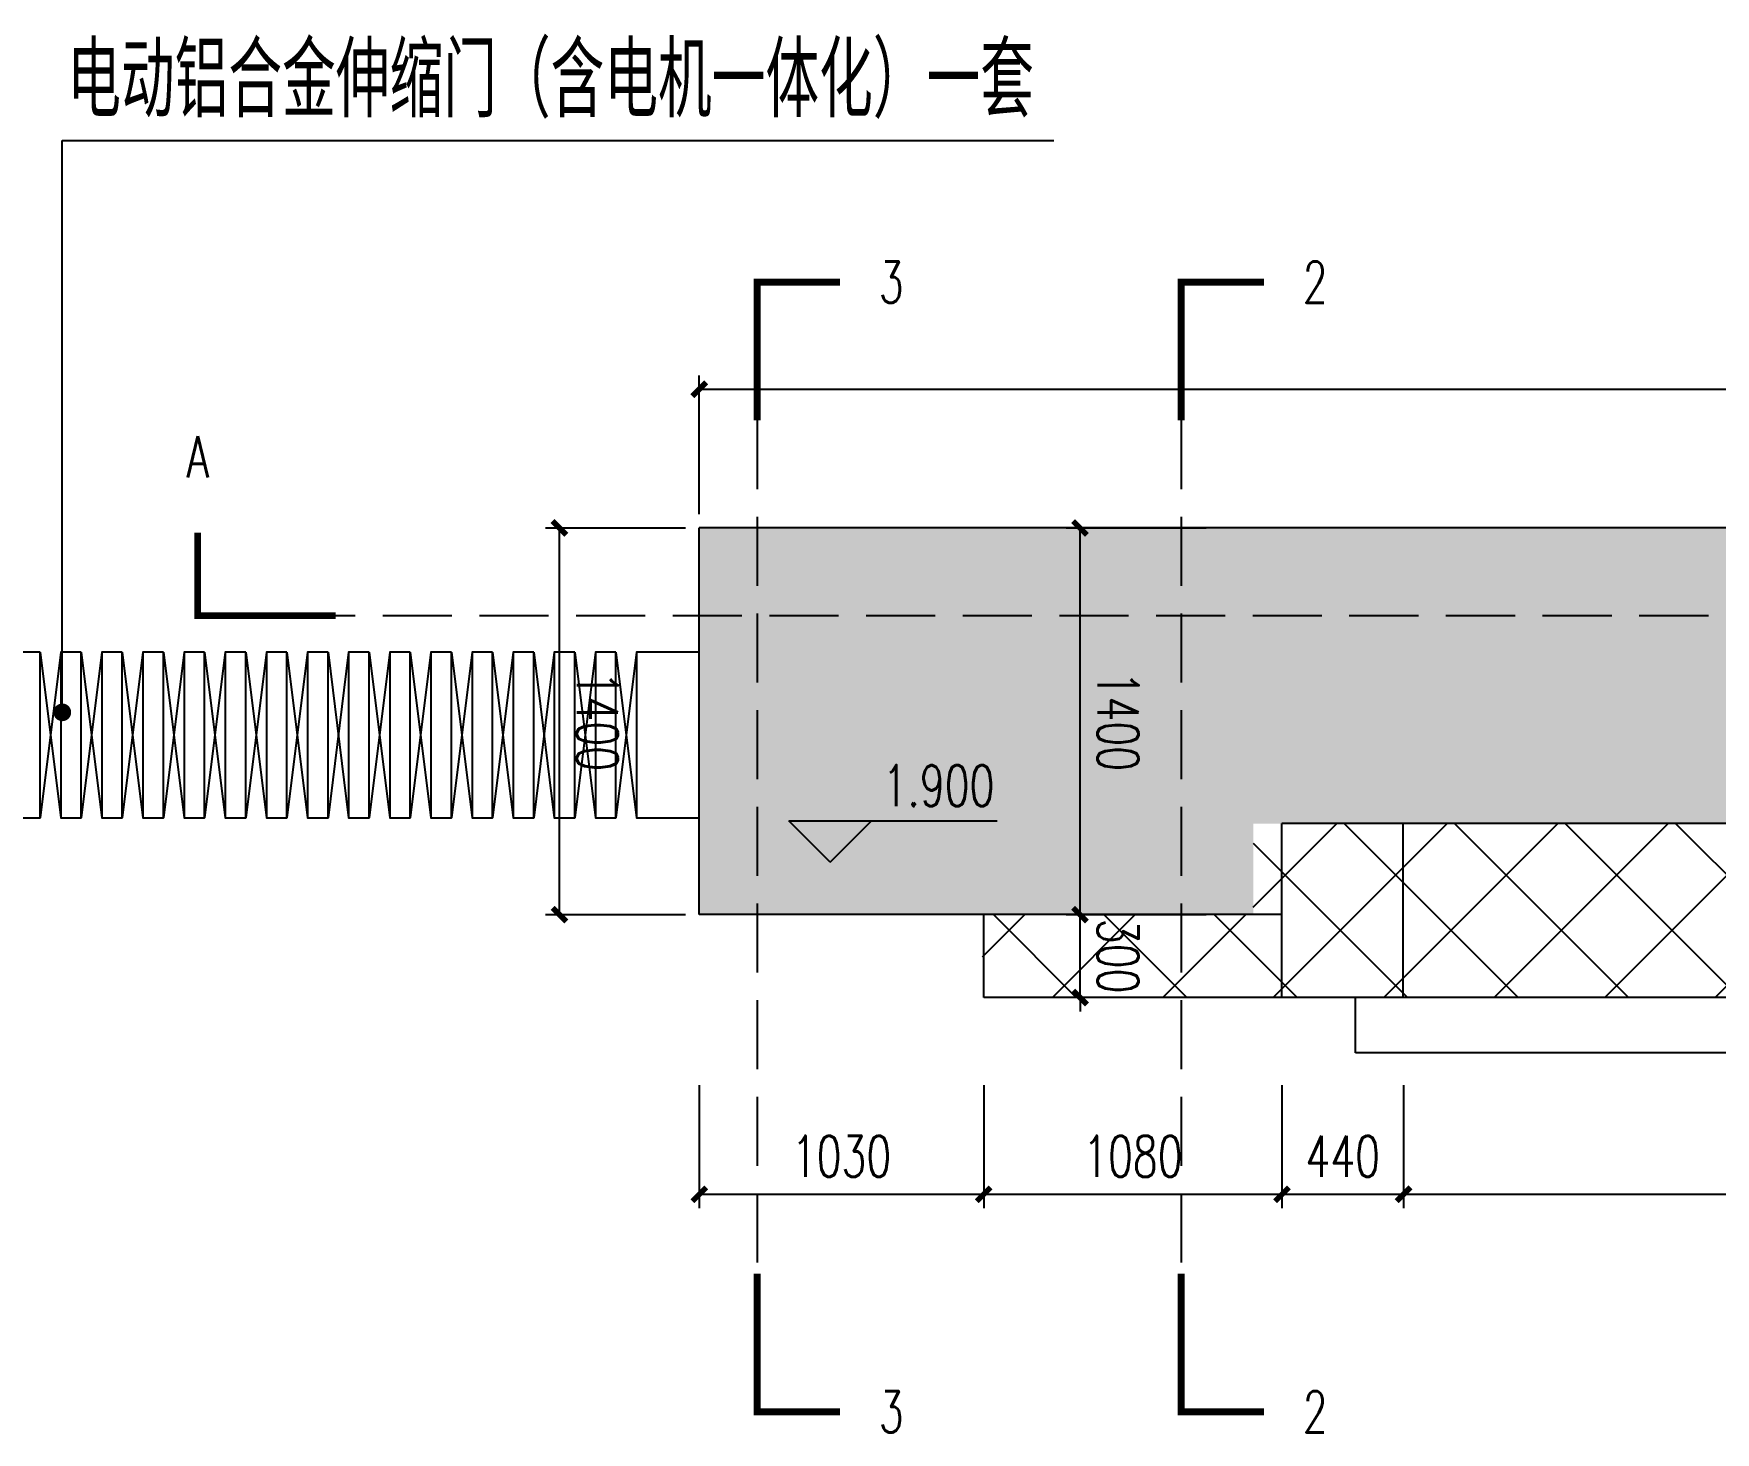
# Model space of a CAD drawing. Extents: x -4210259 to 293730, y -7499 to 868879.
# Drawn here: x -2198534 to -2192445, y 522183 to 527247 of the extents above; entities that cross this region are included whole.
import ezdxf

# ---------------------------------------------------------------- set-up
doc = ezdxf.new("R2010")
doc.units = 0
doc.header["$LTSCALE"] = 1000
doc.header["$MEASUREMENT"] = 0
doc.linetypes.add('DASH', pattern=[0.35, 0.25, -0.1])
doc.layers.get('Defpoints').update_dxf_attribs({"color": 210})
for name, color, linetype in [('8', 1, 'Continuous'), ('A-AXIS-DP', 126, 'Continuous'), ('A-AXIS-ELEV', 4, 'Continuous'), ('A-HATCH-2', 251, 'Continuous'), ('A-LIN-V', 9, 'Continuous'), ('DIM_SYMB', 3, 'Continuous'), ('PUB_TEXT', 7, 'Continuous')]:
    doc.layers.add(name, color=color, linetype=linetype)
doc.layers.add('99立面图例外参$0$99立面图例外参$0$A-WALL-HATCH', color=8, linetype='Continuous', lineweight=13)
doc.styles.add('_TCH_DIM', font='SIMPLEX', dxfattribs={"bigfont": 'GBCBIG'})
doc.styles.add('_TCH_DIM_T3', font='SIMPLEX', dxfattribs={"width": 0.705882, "bigfont": 'GBCBIG'})
doc.dimstyles.new('_TCH_ARCH&&50', dxfattribs={"dimtxt": 148.75, "dimasz": 50, "dimexe": 50, "dimexo": 50, "dimgap": 63.125, "dimtad": 1, "dimdec": 0, "dimzin": 0, "dimdsep": 46, "dimtxsty": '_TCH_DIM_T3', "dimblk": 'ARCHTICK', "dimcen": 0.09, "dimclrt": 7, "dimazin": 2, "dimtfac": 1, "dimtdec": 0, "dimtix": 1, "dimtmove": 2, "dimatfit": 3, "dimfxl": 0, "dimtolj": 1, "dimtzin": 0, "dimarcsym": 0})

# ---------------------------------------------------------------- blocks, each defined once
blk = doc.blocks.new('ssm')
at = {"layer": '8', "color": 8}
for points in [[(0, 0), (227.1, 0), (227.1, -600), (0, -600)], [(301.7, 0), (376, 0), (376, -600), (301.7, -600)], [(450.7, 0), (525, 0), (525, -600), (450.7, -600)], [(599.6, 0), (673.9, 0), (673.9, -600), (599.6, -600)], [(748.6, 0), (822.9, 0), (822.9, -600), (748.6, -600)], [(897.5, 0), (971.8, 0), (971.8, -600), (897.5, -600)], [(1046.5, 0), (1120.8, 0), (1120.8, -600), (1046.5, -600)], [(1195.4, 0), (1269.7, 0), (1269.7, -600), (1195.4, -600)], [(1344.4, 0), (1418.6, 0), (1418.6, -600), (1344.4, -600)], [(1493.3, 0), (1567.6, 0), (1567.6, -600), (1493.3, -600)], [(1791.2, 0), (1865.5, 0), (1865.5, -600), (1791.2, -600)], [(1940.1, 0), (2014.4, 0), (2014.4, -600), (1940.1, -600)], [(2238, 0), (2312.3, 0), (2312.3, -600), (2238, -600)], [(2387, 0), (2461.3, 0), (2461.3, -600), (2387, -600)], [(2535.9, 0), (2696.4, 0), (2696.4, -600), (2535.9, -600)], [(1642.2, 0), (1716.5, 0), (1716.5, -600), (1642.2, -600)], [(2089.1, 0), (2163.4, 0), (2163.4, -600), (2089.1, -600)]]:
    blk.add_lwpolyline(points, close=True, dxfattribs=at)
for points in [[(301.7, 0), (227.1, -600)], [(376, 0), (450.7, -600)], [(450.7, 0), (376, -600)], [(748.6, 0), (673.9, -600)], [(897.5, 0), (822.9, -600)], [(1046.5, 0), (971.8, -600)], [(1120.8, 0), (1195.4, -600)], [(1195.4, 0), (1120.8, -600)], [(1344.4, 0), (1269.7, -600)], [(1418.6, 0), (1493.3, -600)], [(1493.3, 0), (1418.6, -600)], [(1791.2, 0), (1716.5, -600)], [(1940.1, 0), (1865.5, -600)], [(2089.1, 0), (2014.4, -600)], [(2238, 0), (2163.4, -600)], [(2312.3, 0), (2387, -600)], [(2387, 0), (2312.3, -600)], [(2461.3, 0), (2535.9, -600)], [(2535.9, 0), (2461.3, -600)], [(227.1, 0), (301.7, -600)], [(525, 0), (599.6, -600)], [(599.6, 0), (525, -600)], [(673.9, 0), (748.6, -600)], [(822.9, 0), (897.5, -600)], [(971.8, 0), (1046.5, -600)], [(1269.7, 0), (1344.4, -600)], [(1567.6, 0), (1642.2, -600)], [(1642.2, 0), (1567.6, -600)], [(1716.5, 0), (1791.2, -600)], [(1865.5, 0), (1940.1, -600)], [(2014.4, 0), (2089.1, -600)], [(2163.4, 0), (2238, -600)]]:
    blk.add_lwpolyline(points, dxfattribs=at)
blk = doc.blocks.new('_ArchTick')
at = {"color": 0, "linetype": 'ByBlock', "const_width": 0.4}
blk.add_lwpolyline([(-0.5, -0.5), (0.5, 0.5)], dxfattribs=at)
blk = doc.blocks.new('*D541')
at = {"layer": 'A-AXIS-DP', "color": 0, "lineweight": -2}
for p, q in [((-2194744.9, 524057.4), (-2194744.9, 524107.4)), ((-2194288.6, 524057.4), (-2194794.9, 524057.4)), ((-2194744.9, 523757.4), (-2194744.9, 524057.4)), ((-2194288.6, 523757.5), (-2194794.9, 523757.4)), ((-2194744.9, 523757.4), (-2194744.9, 523707.4))]:
    blk.add_line(p, q, dxfattribs=at)
at = {"layer": 'Defpoints', "color": 0}
for p in [(-2194744.9, 524057.4), (-2194238.6, 524057.5), (-2194238.6, 523757.5)]:
    blk.add_point(p, dxfattribs=at)
at = {"layer": 'A-AXIS-DP', "color": 0, "lineweight": -2, "xscale": 50, "yscale": 50, "zscale": 50}
for p, rotation in [((-2194744.9, 524057.4), 270.0032320534029), ((-2194744.9, 523757.4), 90.00323205340297)]:
    blk.add_blockref('_ArchTick', p, dxfattribs=dict(at, rotation=rotation))
at = {"layer": 'A-AXIS-DP', "color": 7, "insert": (-2194607.4, 523907.4), "char_height": 148.75, "attachment_point": 5, "rotation": 270.00323, "style": '_TCH_DIM_T3'}
blk.add_mtext('\\A1;300', dxfattribs=at)
blk = doc.blocks.new('*D542')
at = {"layer": 'A-AXIS-DP', "color": 0, "lineweight": -2}
for p, q in [((-2194288.7, 525457.4), (-2194795, 525457.4)), ((-2194744.9, 524057.4), (-2194745, 525457.4)), ((-2194288.6, 524057.4), (-2194794.9, 524057.4))]:
    blk.add_line(p, q, dxfattribs=at)
at = {"layer": 'Defpoints', "color": 0}
for p in [(-2194745, 525457.4), (-2194238.7, 525457.5), (-2194238.6, 524057.5)]:
    blk.add_point(p, dxfattribs=at)
at = {"layer": 'A-AXIS-DP', "color": 0, "lineweight": -2, "xscale": 50, "yscale": 50, "zscale": 50}
for p, rotation in [((-2194745, 525457.4), 90.00323205342079), ((-2194744.9, 524057.4), 270.0032320534208)]:
    blk.add_blockref('_ArchTick', p, dxfattribs=dict(at, rotation=rotation))
at = {"layer": 'A-AXIS-DP', "color": 7, "insert": (-2194607.5, 524757.4), "char_height": 148.75, "attachment_point": 5, "rotation": 270.00323, "style": '_TCH_DIM_T3'}
blk.add_mtext('\\A1;1400', dxfattribs=at)
blk = doc.blocks.new('*D545')
at = {"layer": 'A-AXIS-DP', "color": 0, "lineweight": -2}
for p, q in [((-2196123.6, 525507.5), (-2196123.6, 526010)), ((-2178923.7, 525507.5), (-2178923.7, 526010)), ((-2196123.6, 525960), (-2178923.7, 525960))]:
    blk.add_line(p, q, dxfattribs=at)
at = {"layer": 'Defpoints', "color": 0}
for p in [(-2178923.7, 525960), (-2196123.6, 525457.5), (-2178923.7, 525457.5)]:
    blk.add_point(p, dxfattribs=at)
at = {"layer": 'A-AXIS-DP', "color": 0, "lineweight": -2, "xscale": 50, "yscale": 50, "zscale": 50, "rotation": 180}
blk.add_blockref('_ArchTick', (-2196123.6, 525960), dxfattribs=at)
at = {"layer": 'A-AXIS-DP', "color": 0, "lineweight": -2, "xscale": 50, "yscale": 50, "zscale": 50}
blk.add_blockref('_ArchTick', (-2178923.7, 525960), dxfattribs=at)
at = {"layer": 'A-AXIS-DP', "color": 7, "insert": (-2187523.6, 526097.5), "char_height": 148.75, "attachment_point": 5, "style": '_TCH_DIM_T3'}
blk.add_mtext('\\A1;17200', dxfattribs=at)
blk = doc.blocks.new('*D591')
at = {"layer": 'A-AXIS-DP', "color": 0, "lineweight": -2}
for p, q in [((-2196173.7, 525457.4), (-2196680, 525457.4)), ((-2196629.9, 524057.4), (-2196630, 525457.4)), ((-2196173.6, 524057.4), (-2196679.9, 524057.4))]:
    blk.add_line(p, q, dxfattribs=at)
at = {"layer": 'Defpoints', "color": 0}
for p in [(-2196630, 525457.4), (-2196123.7, 525457.5), (-2196123.6, 524057.5)]:
    blk.add_point(p, dxfattribs=at)
at = {"layer": 'A-AXIS-DP', "color": 0, "lineweight": -2, "xscale": 50, "yscale": 50, "zscale": 50}
for p, rotation in [((-2196630, 525457.4), 90.0031887697078), ((-2196629.9, 524057.4), 270.0031887697078)]:
    blk.add_blockref('_ArchTick', p, dxfattribs=dict(at, rotation=rotation))
at = {"layer": 'A-AXIS-DP', "color": 7, "insert": (-2196492.5, 524757.4), "char_height": 148.75, "attachment_point": 5, "rotation": 270.00319, "style": '_TCH_DIM_T3'}
blk.add_mtext('\\A1;1400', dxfattribs=at)
blk = doc.blocks.new('*D596')
at = {"layer": 'A-AXIS-DP', "color": 0, "lineweight": -2}
for p, q in [((-2196123.7, 523440), (-2196123.7, 522995)), ((-2195093.8, 523440), (-2195093.8, 522995)), ((-2196123.7, 523045), (-2195093.8, 523045))]:
    blk.add_line(p, q, dxfattribs=at)
at = {"layer": 'Defpoints', "color": 0}
for p in [(-2196123.7, 523490), (-2195093.8, 523490), (-2195093.8, 523045)]:
    blk.add_point(p, dxfattribs=at)
at = {"layer": 'A-AXIS-DP', "color": 0, "lineweight": -2, "xscale": 50, "yscale": 50, "zscale": 50, "rotation": 180}
blk.add_blockref('_ArchTick', (-2196123.7, 523045), dxfattribs=at)
at = {"layer": 'A-AXIS-DP', "color": 0, "lineweight": -2, "xscale": 50, "yscale": 50, "zscale": 50}
blk.add_blockref('_ArchTick', (-2195093.8, 523045), dxfattribs=at)
at = {"layer": 'A-AXIS-DP', "color": 7, "insert": (-2195608.7, 523182.5), "char_height": 148.75, "attachment_point": 5, "style": '_TCH_DIM_T3'}
blk.add_mtext('\\A1;1030', dxfattribs=at)
blk = doc.blocks.new('*D597')
at = {"layer": 'A-AXIS-DP', "color": 0, "lineweight": -2}
for p, q in [((-2195093.8, 523440), (-2195093.8, 522995)), ((-2194013.8, 523440), (-2194013.8, 522995)), ((-2195093.8, 523045), (-2194013.8, 523045))]:
    blk.add_line(p, q, dxfattribs=at)
at = {"layer": 'Defpoints', "color": 0}
for p in [(-2195093.8, 523490), (-2194013.8, 523490), (-2194013.8, 523045)]:
    blk.add_point(p, dxfattribs=at)
at = {"layer": 'A-AXIS-DP', "color": 0, "lineweight": -2, "xscale": 50, "yscale": 50, "zscale": 50, "rotation": 180}
blk.add_blockref('_ArchTick', (-2195093.8, 523045), dxfattribs=at)
at = {"layer": 'A-AXIS-DP', "color": 0, "lineweight": -2, "xscale": 50, "yscale": 50, "zscale": 50}
blk.add_blockref('_ArchTick', (-2194013.8, 523045), dxfattribs=at)
at = {"layer": 'A-AXIS-DP', "color": 7, "insert": (-2194553.8, 523182.5), "char_height": 148.75, "attachment_point": 5, "style": '_TCH_DIM_T3'}
blk.add_mtext('\\A1;1080', dxfattribs=at)
blk = doc.blocks.new('*D598')
at = {"layer": 'A-AXIS-DP', "color": 0, "lineweight": -2}
for p, q in [((-2194013.8, 523440), (-2194013.8, 522995)), ((-2193573.8, 523440), (-2193573.8, 522995)), ((-2194013.8, 523045), (-2193573.8, 523045))]:
    blk.add_line(p, q, dxfattribs=at)
at = {"layer": 'Defpoints', "color": 0}
for p in [(-2194013.8, 523490), (-2193573.8, 523490), (-2193573.8, 523045)]:
    blk.add_point(p, dxfattribs=at)
at = {"layer": 'A-AXIS-DP', "color": 0, "lineweight": -2, "xscale": 50, "yscale": 50, "zscale": 50, "rotation": 180}
blk.add_blockref('_ArchTick', (-2194013.8, 523045), dxfattribs=at)
at = {"layer": 'A-AXIS-DP', "color": 0, "lineweight": -2, "xscale": 50, "yscale": 50, "zscale": 50}
blk.add_blockref('_ArchTick', (-2193573.8, 523045), dxfattribs=at)
at = {"layer": 'A-AXIS-DP', "color": 7, "insert": (-2193793.8, 523182.5), "char_height": 148.75, "attachment_point": 5, "style": '_TCH_DIM_T3'}
blk.add_mtext('\\A1;440', dxfattribs=at)
blk = doc.blocks.new('*D599')
at = {"layer": 'A-AXIS-DP', "color": 0, "lineweight": -2}
for p, q in [((-2193573.8, 523440), (-2193573.8, 522995)), ((-2179673.7, 523440), (-2179673.7, 522995)), ((-2193573.8, 523045), (-2179673.7, 523045))]:
    blk.add_line(p, q, dxfattribs=at)
at = {"layer": 'Defpoints', "color": 0}
for p in [(-2193573.8, 523490), (-2179673.7, 523490), (-2179673.7, 523045)]:
    blk.add_point(p, dxfattribs=at)
at = {"layer": 'A-AXIS-DP', "color": 0, "lineweight": -2, "xscale": 50, "yscale": 50, "zscale": 50, "rotation": 180}
blk.add_blockref('_ArchTick', (-2193573.8, 523045), dxfattribs=at)
at = {"layer": 'A-AXIS-DP', "color": 0, "lineweight": -2, "xscale": 50, "yscale": 50, "zscale": 50}
blk.add_blockref('_ArchTick', (-2179673.7, 523045), dxfattribs=at)
at = {"layer": 'A-AXIS-DP', "color": 7, "insert": (-2186623.7, 523182.5), "char_height": 148.75, "attachment_point": 5, "style": '_TCH_DIM_T3'}
blk.add_mtext('\\A1;13900', dxfattribs=at)

msp = doc.modelspace()

# ---------------------------------------------------------------- hatches: boundary and pattern name
at = {"layer": '99立面图例外参$0$99立面图例外参$0$A-WALL-HATCH'}
h = msp.add_hatch(dxfattribs=at)
h.set_pattern_fill('大理石', color=256, scale=200)
h.set_pattern_definition([(41.9872125, (-166710, 30716.02), (1199.999982, 900.00002), [19.21946, -4016.8677]), (68.1985905, (-166995.71, 30686.02), (599.9999996, 1800.000001), [69.23783, -4777.41048]), (60.945396, (-167010, 30651.74), (599.9999597, 900.0000255), [29.41609, -6147.9618]), (90, (-166995.7, 30677.45), (600, -4e-14), [8.57143, -891.42852]), (71.565051, (-166715.71, 30698.88), (1e-06, 900), [18.07016, -1879.29642]), (171.469234, (-166715.71, 30698.88), (-599.999998, 5.6e-06), [28.89107, -6038.2332]), (79.215702, (-166755.714, 30643.17), (600.000003, 3600.0000017), [61.07874, -6352.1886]), (62.1329961, (-167207.143, 30917.452), (2399.99997084, 4500.0000176), [140.58914, -29383.1298]), (0, (-167198.5, 31049.4), (0, 900), [0, -600]), (64.9831065, (-166810, 31213.166), (1200.000003, 2699.9999982), [94.58826, -9837.1788]), (81.4391104, (-166578.571, 30857.452), (1199.99999793, 8099.99994892), [134.3541, -28080.0036]), (82.8749836, (-166910, 30938.88), (599.99996395, 4500.0000045), [69.10507, -14442.9588]), (76.75948, (-166970, 30750.31), (600.00000583, 2699.9999979), [149.69356, -15568.1304]), (0, (-167063.5, 30750.75), (0, 900), [0, -600]), (0, (-167053.9, 30741.1), (0, 900), [0, -600]), (0, (-166986.4, 30789.3), (0, 900), [0, -600]), (0, (-167005.7, 30895.3), (0, 900), [0, -600]), (59.0362434, (-166935.714, 30896.023), (599.9999522, 900.0000258), [49.97959, -10445.7336]), (0, (-166910.1, 30937.2), (0, 900), [0, -600]), (0, (-166986.4, 30904.9), (0, 900), [0, -600]), (0, (-166957.5, 30962.7), (0, 900), [0, -600]), (0, (-166986.4, 30876), (0, 900), [0, -600]), (50.194429, (-166638.57, 30814.6), (600.0000004, 900.0000004), [22.315, -4663.8348]), (90, (-166638.6, 30788.9), (600, -4e-14), [25.71428, -874.28568]), (43.66778, (-166670, 30758.88), (1800.0000014, 1799.9999965), [43.4483, -9080.6952]), (90, (-166670, 30750.3), (600, -4e-14), [8.57143, -891.42852]), (39.805571, (-166695.714, 30728.88), (1199.9999713, 900.0000354), [33.4725, -6995.7522]), (0, (-166784, 30789.3), (0, 900), [0, -600]), (0, (-166637.3, 30816.5), (0, 900), [0, -600]), (0, (-166637.3, 30816.5), (0, 900), [0, -600]), (29.3577535, (-166624.29, 30831.74), (1799.9999964, 900.0000053), [52.45017, -5454.81774]), (0, (-166639.35, 30876), (0, 900), [0, -600]), (146.309932, (-166810, 31213.17), (-1200.0000074, 899.9999844), [61.80945, -6428.1828]), (8.1301023, (-166875.714, 31093.166), (5999.99995775, 899.9999947), [60.60915, -12667.3128]), (47.8624052, (-167010, 31076.023), (2400.00000106, 2699.9999975), [80.91316, -16910.8494]), (14.620874, (-167141.43, 31041.738), (3599.9999901, 900.00003754), [135.82702, -14126.01]), (0, (-167092.5, 31097.6), (0, 900), [0, -600]), (18.434949, (-166901.43, 31007.45), (2400.0000002, 899.999997), [27.10524, -5664.9945]), (16.699244, (-166875.71, 31016.02), (599.999988, 5e-05), [14.91472, -3117.17718]), (101.093723, (-166861.43, 31020.31), (-1200.0000105, 6299.99994104), [74.2445, -15517.0992]), (0, (-166938.2, 31059), (0, 900), [0, -600]), (0, (-166876, 31094.85), (0, 900), [0, -600]), (0, (-166957.5, 30991.6), (0, 900), [0, -600]), (0, (-167034.6, 31184.3), (0, 900), [0, -600]), (0, (-167063.5, 31145.75), (0, 900), [0, -600]), (44.1449026, (-166910, 31200.31), (1800.0000031, 1799.99999994), [67.68776, -14146.7412]), (54.5829447, (-166955.714, 31136.023), (600.0000017, 899.99999645), [78.8825, -16486.4424]), (0, (-166909.2, 31200.9), (0, 900), [0, -600]), (0, (-166996.05, 31155.4), (0, 900), [0, -600]), (0, (-166909.2, 31200.9), (0, 900), [0, -600]), (0, (-166955.6, 31134.6), (0, 900), [0, -600]), (75.068583, (-166815.71, 31101.74), (600, 2700.000001), [22.1774, -4635.075]), (90, (-166810, 31123.17), (600, -4e-14), [90, -810]), (50.194429, (-166704.29, 31500.31), (600.0000004, 900.0000004), [22.315, -4663.8348]), (0, (-166870.7, 31309.5), (0, 900), [0, -600]), (0, (-166851.4, 31299.9), (0, 900), [0, -600]), (0, (-166928.6, 31319.2), (0, 900), [0, -600]), (0, (-166832.2, 31425.1), (0, 900), [0, -600]), (53.1301023, (-166770, 31371.74), (600.0000009, 899.9999994), [42.85714, -8957.1426]), (90, (-166770, 31298.9), (600, -4e-14), [72.85714, -827.14284]), (0, (-166769.9, 31300.3), (0, 900), [0, -600]), (23.1985905, (-166724.29, 31491.74), (1800.000001, 900.0000005), [21.75935, -4547.7045]), (66.037511, (-166730, 31478.88), (600, 1799.999999), [14.0698, -2940.58752]), (66.037511, (-166735.71, 31466.02), (600, 1799.999999), [14.0698, -2940.58752]), (81.8698976, (-166744.286, 31406.023), (600.0000026, 4500.00000045), [60.60915, -12667.3128]), (90, (-166690, 31517.45), (600, -4e-14), [21.42857, -878.57142]), (0, (-166755.9, 31547.45), (0, 900), [0, -600])])
h.paths.add_polyline_path([(-2195070, 525457.5), (-2196123.6, 525457.5), (-2196123.6, 524057.5), (-2194118.1, 524057.5), (-2194118.1, 524387.5), (-2179674.5, 524387.5), (-2179674.5, 524057.5), (-2178913.6, 524057.5), (-2178923.7, 525457.5), (-2179674.5, 525457.5), (-2194383.7, 525457.5), (-2194580, 525457.4)])
at = {"layer": 'A-HATCH-2'}
h = msp.add_hatch(dxfattribs=at)
h.set_pattern_fill('多孔材料', color=256, scale=100)
h.set_pattern_definition([(45, (200, 0), (-200.000203, 200.000203), []), (135, (200, 0), (-200.000203, -200.000203), [])])
h.paths.add_polyline_path([(-2195097.8, 524057.5), (-2194118.1, 524057.5), (-2194118.1, 524387.5), (-2179674.5, 524387.5), (-2179674.5, 523757.5), (-2195097.8, 523757.5)])

# ---------------------------------------------------------------- linework, layer by layer
at = {"layer": 'A-AXIS-ELEV'}
for p, q in [((-2195650, 524247.5), (-2195800, 524397.5)), ((-2195800, 524397.5), (-2195045, 524397.5)), ((-2195650, 524247.5), (-2195500, 524397.5))]:
    msp.add_line(p, q, dxfattribs=at)
at = {"layer": 'A-LIN-V'}
for p, q in [((-2178923.7, 525457.5), (-2196123.7, 525457.5)), ((-2196123.6, 524057.5), (-2196123.6, 525457.5)), ((-2179674.5, 524387.5), (-2194013.8, 524387.5)), ((-2194013.8, 523757.5), (-2194013.8, 524387.5)), ((-2193575.6, 523757.5), (-2193575.6, 524387.5)), ((-2194013.8, 524057.5), (-2196123.6, 524057.5)), ((-2195092.8, 523757.5), (-2195092.8, 524057.5)), ((-2179674.5, 523757.5), (-2195092.8, 523757.5)), ((-2193747.6, 523557.5), (-2193747.6, 523757.5)), ((-2189701.2, 523557.5), (-2193747.6, 523557.5))]:
    msp.add_line(p, q, dxfattribs=at)
at = {"layer": 'DIM_SYMB'}
for p, q in [((-2198430, 524790), (-2198430, 526860)), ((-2198430, 526860), (-2194840, 526860))]:
    msp.add_line(p, q, dxfattribs=at)
at = {"layer": 'DIM_SYMB', "linetype": 'DASH'}
for p, q in [((-2195913.7, 525847.5), (-2195913.7, 522757.5)), ((-2194378.7, 525847.5), (-2194378.7, 522757.5)), ((-2177070, 525140), (-2197440, 525140))]:
    msp.add_line(p, q, dxfattribs=at)
at = {"layer": 'DIM_SYMB', "const_width": 25}
for points in [[(-2195613.7, 526347.5), (-2195913.7, 526347.5), (-2195913.7, 525847.5)], [(-2194078.7, 526347.5), (-2194378.7, 526347.5), (-2194378.7, 525847.5)], [(-2197940, 525440), (-2197940, 525140), (-2197440, 525140)], [(-2195913.7, 522757.5), (-2195913.7, 522257.5), (-2195613.7, 522257.5)], [(-2194378.7, 522757.5), (-2194378.7, 522257.5), (-2194078.7, 522257.5)]]:
    msp.add_lwpolyline(points, dxfattribs=at)
at = {"layer": 'DIM_SYMB', "const_width": 32}
msp.add_lwpolyline([(-2198430, 524774, 1), (-2198430, 524806, 1)], format="xyb", close=True, dxfattribs=at)

# ---------------------------------------------------------------- block references
at = {"xscale": -1, "rotation": 359.9999999290148}
msp.add_blockref('ssm', (-2196123.6, 525007.5), dxfattribs=at)

# ---------------------------------------------------------------- texts
at = {"layer": 'PUB_TEXT', "style": '_TCH_DIM'}
msp.add_text('电动铝合金伸缩门（含电机一体化）一套', height=270.071, dxfattribs=at).set_placement((-2198412.1, 526944))
at = {"layer": 'PUB_TEXT', "style": '_TCH_DIM', "width": 0.705882}
for s, height, p in [('3', 148.8, (-2195473.7, 526273.1)), ('2', 148.8, (-2193938.7, 526273.1)), ('A', 148.8, (-2197980, 525640.6)), ('1.900', 148.75, (-2195460, 524450)), ('3', 148.8, (-2195473.7, 522183.1)), ('2', 148.8, (-2193938.7, 522183.1))]:
    msp.add_text(s, height=height, dxfattribs=at).set_placement(p)

# ---------------------------------------------------------------- dimensions: what is measured, and where the dimension line sits
at = {"layer": 'A-AXIS-DP'}
for p1, p2, distance, picture, middle in [((-2196123.6, 525457.5), (-2178923.7, 525457.5), 502.5, '*D545', (-2187523.6, 526097.5)), ((-2196123.6, 524057.5), (-2196123.7, 525457.5), 506.3, '*D591', (-2196492.5, 524757.4)), ((-2194238.6, 524057.5), (-2194238.7, 525457.5), 506.3, '*D542', (-2194607.5, 524757.4)), ((-2194238.6, 523757.5), (-2194238.6, 524057.5), 506.3, '*D541', (-2194607.4, 523907.4)), ((-2196123.7, 523490), (-2195093.8, 523490), -445, '*D596', (-2195608.7, 523182.5)), ((-2195093.8, 523490), (-2194013.8, 523490), -445, '*D597', (-2194553.8, 523182.5)), ((-2194013.8, 523490), (-2193573.8, 523490), -445, '*D598', (-2193793.8, 523182.5)), ((-2193573.8, 523490), (-2179673.7, 523490), -445, '*D599', (-2186623.7, 523182.5))]:
    dim = msp.add_aligned_dim(p1=p1, p2=p2, distance=distance, dimstyle='_TCH_ARCH&&50', dxfattribs=at)
    dim.commit()
    dim.dimension.update_dxf_attribs({"geometry": picture, "text_midpoint": middle})

doc.saveas('drawing.dxf')
